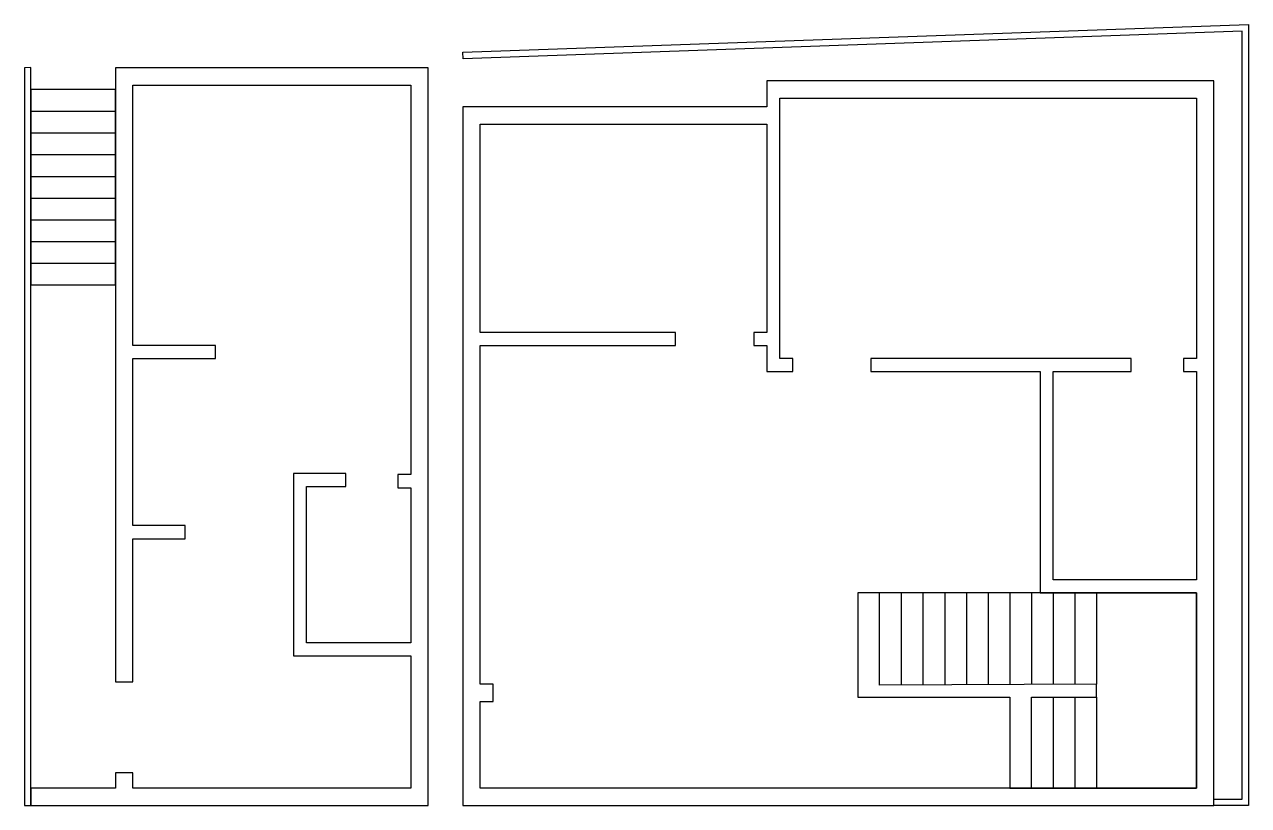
# Model space of a CAD drawing. Header units: inches. Extents: x 4438 to 5002, y 2392 to 2752.
import ezdxf

# ---------------------------------------------------------------- set-up
doc = ezdxf.new("R2010")
doc.units = ezdxf.units.IN
for name, color, linetype in [('compound', 100, 'Continuous'), ('stairs', 160, 'Continuous'), ('wall', 7, 'Continuous')]:
    doc.layers.add(name, color=color, linetype=linetype)

msp = doc.modelspace()

# ---------------------------------------------------------------- linework, layer by layer
msp.add_lwpolyline([(4479.68, 2732.02), (4479.68, 2449.02), (4487.68, 2449.02), (4487.68, 2515.02), (4511.68, 2515.02), (4511.68, 2521.02), (4487.68, 2521.02), (4487.68, 2598.02), (4525.68, 2598.02), (4525.68, 2604.02), (4487.68, 2604.02), (4487.68, 2724.02), (4615.68, 2724.02), (4615.68, 2544.52), (4609.68, 2544.52), (4609.68, 2538.52), (4615.68, 2538.52), (4615.68, 2467), (4567.68, 2467), (4567.68, 2539), (4585.68, 2539), (4585.68, 2545), (4561.68, 2545), (4561.68, 2461), (4615.68, 2461), (4615.68, 2400.02), (4487.68, 2400.02), (4487.68, 2407.02), (4479.68, 2407.02), (4479.68, 2400.02), (4440.68, 2400.02), (4440.68, 2392.02), (4623.68, 2392.02), (4623.68, 2732.02)], close=True)
at = {"layer": 'compound'}
for points in [[(4985.68, 2395.02), (4998.68, 2395.02), (4998.68, 2748.91), (4639.79, 2736.19), (4639.68, 2739.18), (5001.68, 2752.02), (5001.68, 2392.02), (4985.68, 2392.02)], [(4437.68, 2732.02), (4437.68, 2392.02), (4440.68, 2392.02), (4440.68, 2732.13)]]:
    msp.add_lwpolyline(points, close=True, dxfattribs=at)
at = {"layer": 'stairs'}
for p, q in [((4440.68, 2712.02), (4479.68, 2712.02)), ((4440.68, 2702.02), (4479.68, 2702.02)), ((4440.68, 2692.02), (4479.68, 2692.02)), ((4440.68, 2682.02), (4479.68, 2682.02)), ((4440.68, 2672.02), (4479.68, 2672.02)), ((4440.68, 2662.02), (4479.68, 2662.02)), ((4440.68, 2652.02), (4479.68, 2652.02)), ((4440.68, 2642.02), (4479.68, 2642.02)), ((4841.68, 2490.02), (4841.68, 2447.54)), ((4851.68, 2490.02), (4851.68, 2447.6)), ((4861.68, 2490.02), (4861.68, 2447.65)), ((4871.68, 2490.02), (4871.68, 2447.7)), ((4881.68, 2490.02), (4881.68, 2447.76)), ((4891.68, 2490.02), (4891.68, 2447.81)), ((4901.68, 2490.02), (4901.68, 2447.86)), ((4911.68, 2490.02), (4911.68, 2447.91)), ((4921.68, 2490.02), (4921.68, 2447.97)), ((4931.68, 2490.02), (4931.68, 2448.02)), ((4911.68, 2442.02), (4911.68, 2400.02)), ((4921.68, 2442.02), (4921.68, 2400.02)), ((4931.68, 2442.02), (4931.68, 2400.02))]:
    msp.add_line(p, q, dxfattribs=at)
msp.add_lwpolyline([(4479.68, 2722.02), (4440.68, 2722.02), (4440.68, 2632.02), (4479.68, 2632.02)], close=True, dxfattribs=at)
for points in [[(4821.68, 2442.02), (4891.68, 2442.02), (4891.68, 2400.02), (4977.68, 2400.02), (4977.68, 2490.02), (4821.68, 2490.02), (4821.68, 2442.02)], [(4901.68, 2400.02), (4901.68, 2442.02), (4931.68, 2442.02), (4931.68, 2448.02), (4831.68, 2447.49), (4831.68, 2490.02)]]:
    msp.add_lwpolyline(points, dxfattribs=at)
at = {"layer": 'wall'}
for points in [[(4639.68, 2714.02), (4639.68, 2392.02), (4985.68, 2392.02), (4985.68, 2726.02), (4779.68, 2726.02), (4779.68, 2714.02)], [(4827.68, 2598.02), (4827.68, 2592.02), (4905.68, 2592.02), (4905.68, 2490.02), (4977.68, 2490.02), (4977.68, 2400.02), (4647.68, 2400.02), (4647.68, 2440.02), (4653.68, 2440.02), (4653.68, 2448.02), (4647.68, 2448.02), (4647.68, 2604.02), (4737.68, 2604.02), (4737.68, 2610.02), (4647.68, 2610.02), (4647.68, 2706.02), (4779.68, 2706.02), (4779.68, 2610.02), (4773.68, 2610.02), (4773.68, 2604.02), (4779.68, 2604.02), (4779.68, 2592.02), (4791.68, 2592.02), (4791.68, 2598.02), (4785.68, 2598.02), (4785.68, 2718.02), (4977.68, 2718.02), (4977.68, 2598.02), (4971.68, 2598.02), (4971.68, 2592.02), (4977.68, 2592.02), (4977.68, 2496.02), (4911.68, 2496.02), (4911.68, 2592.02), (4947.68, 2592.02), (4947.68, 2598.02)]]:
    msp.add_lwpolyline(points, close=True, dxfattribs=at)

doc.saveas('drawing.dxf')
